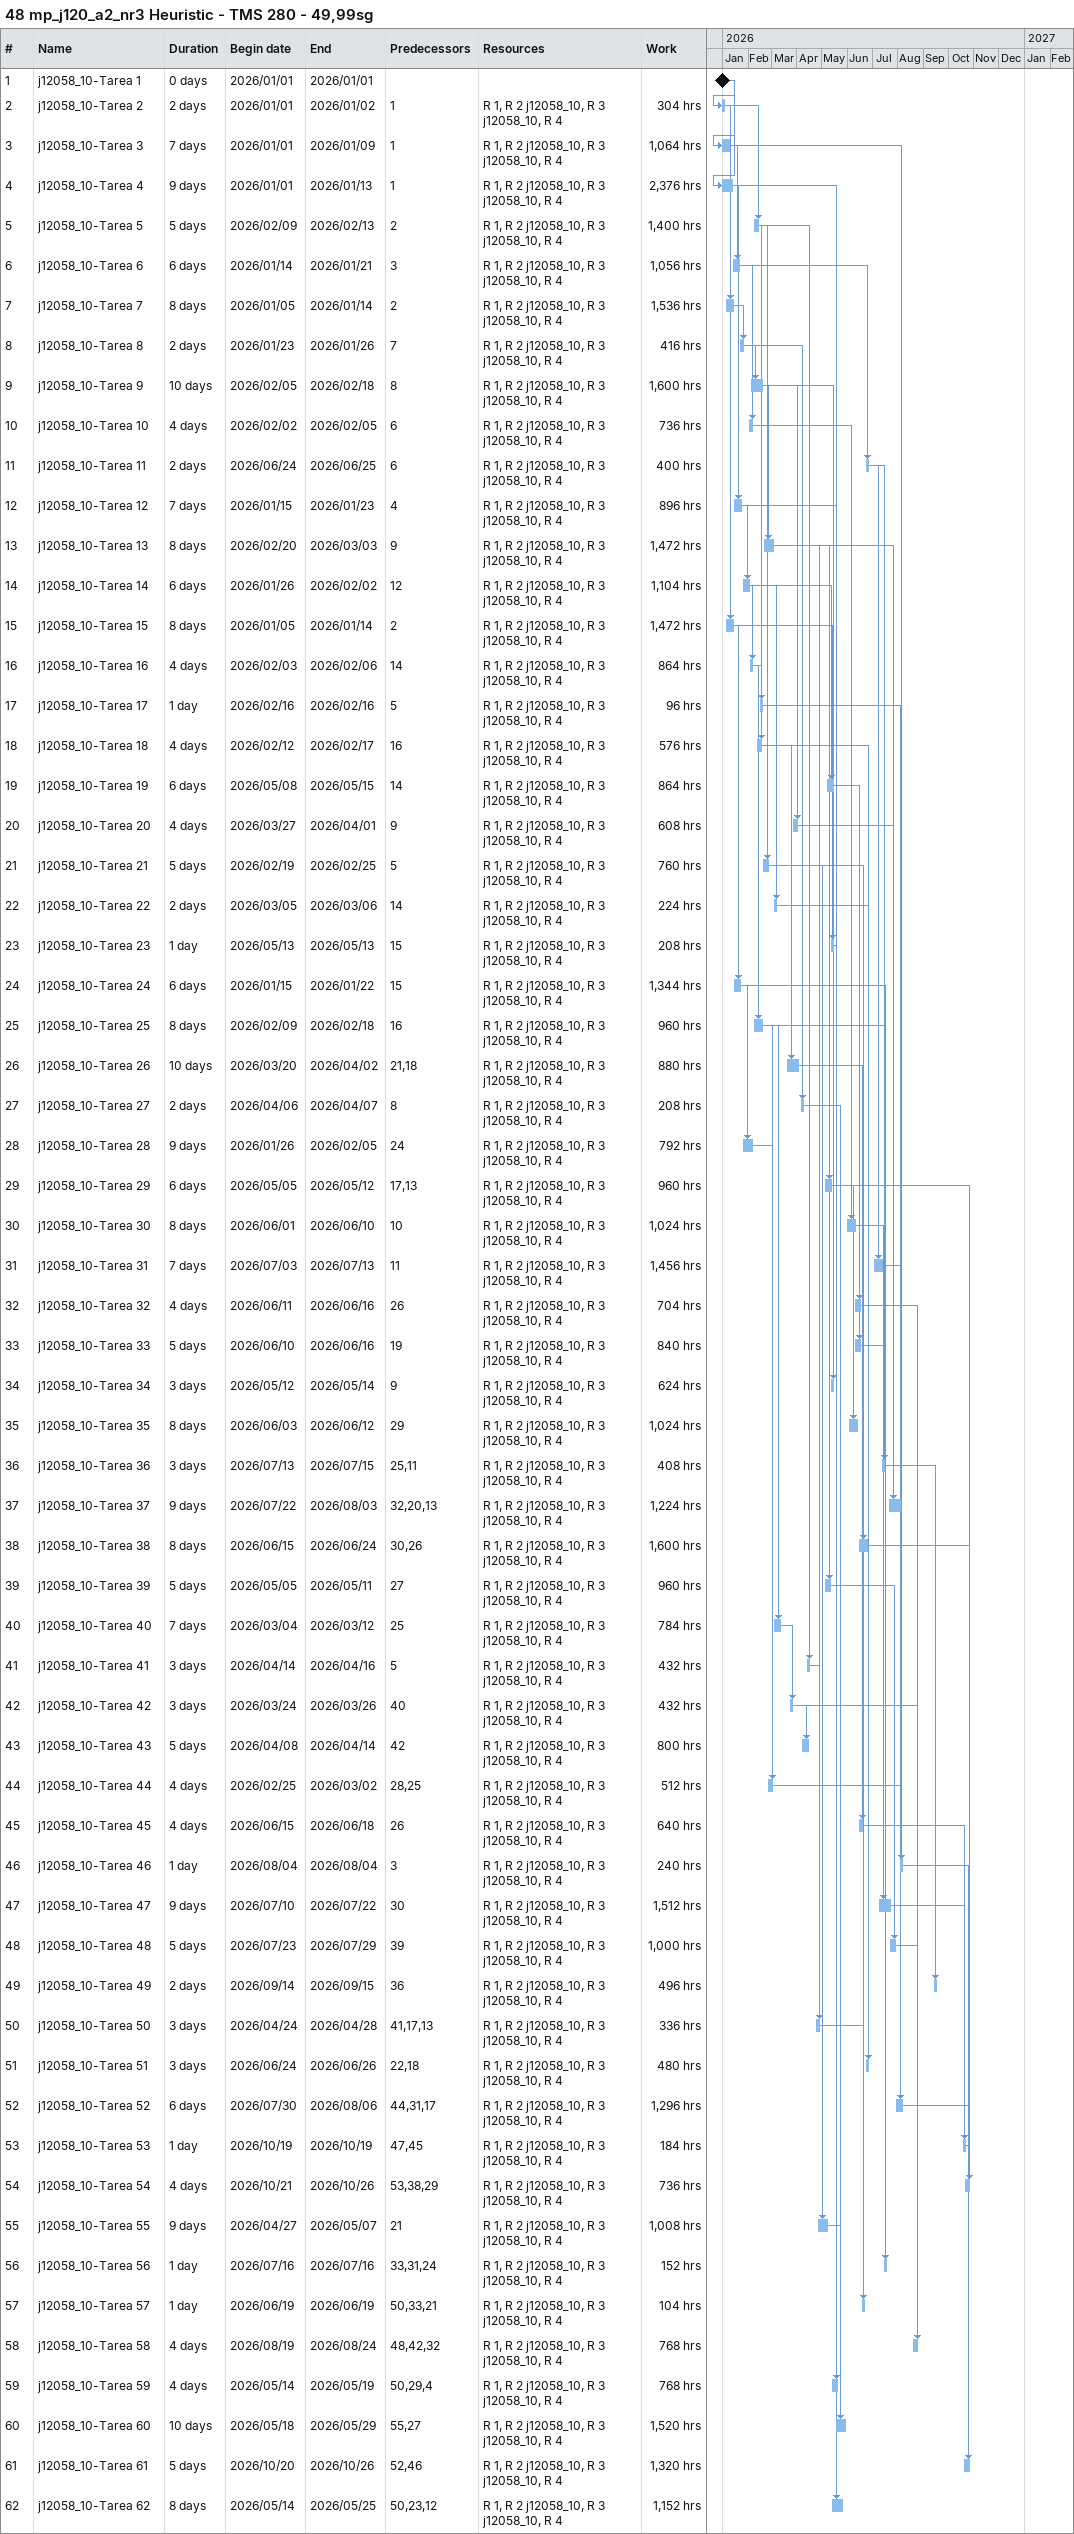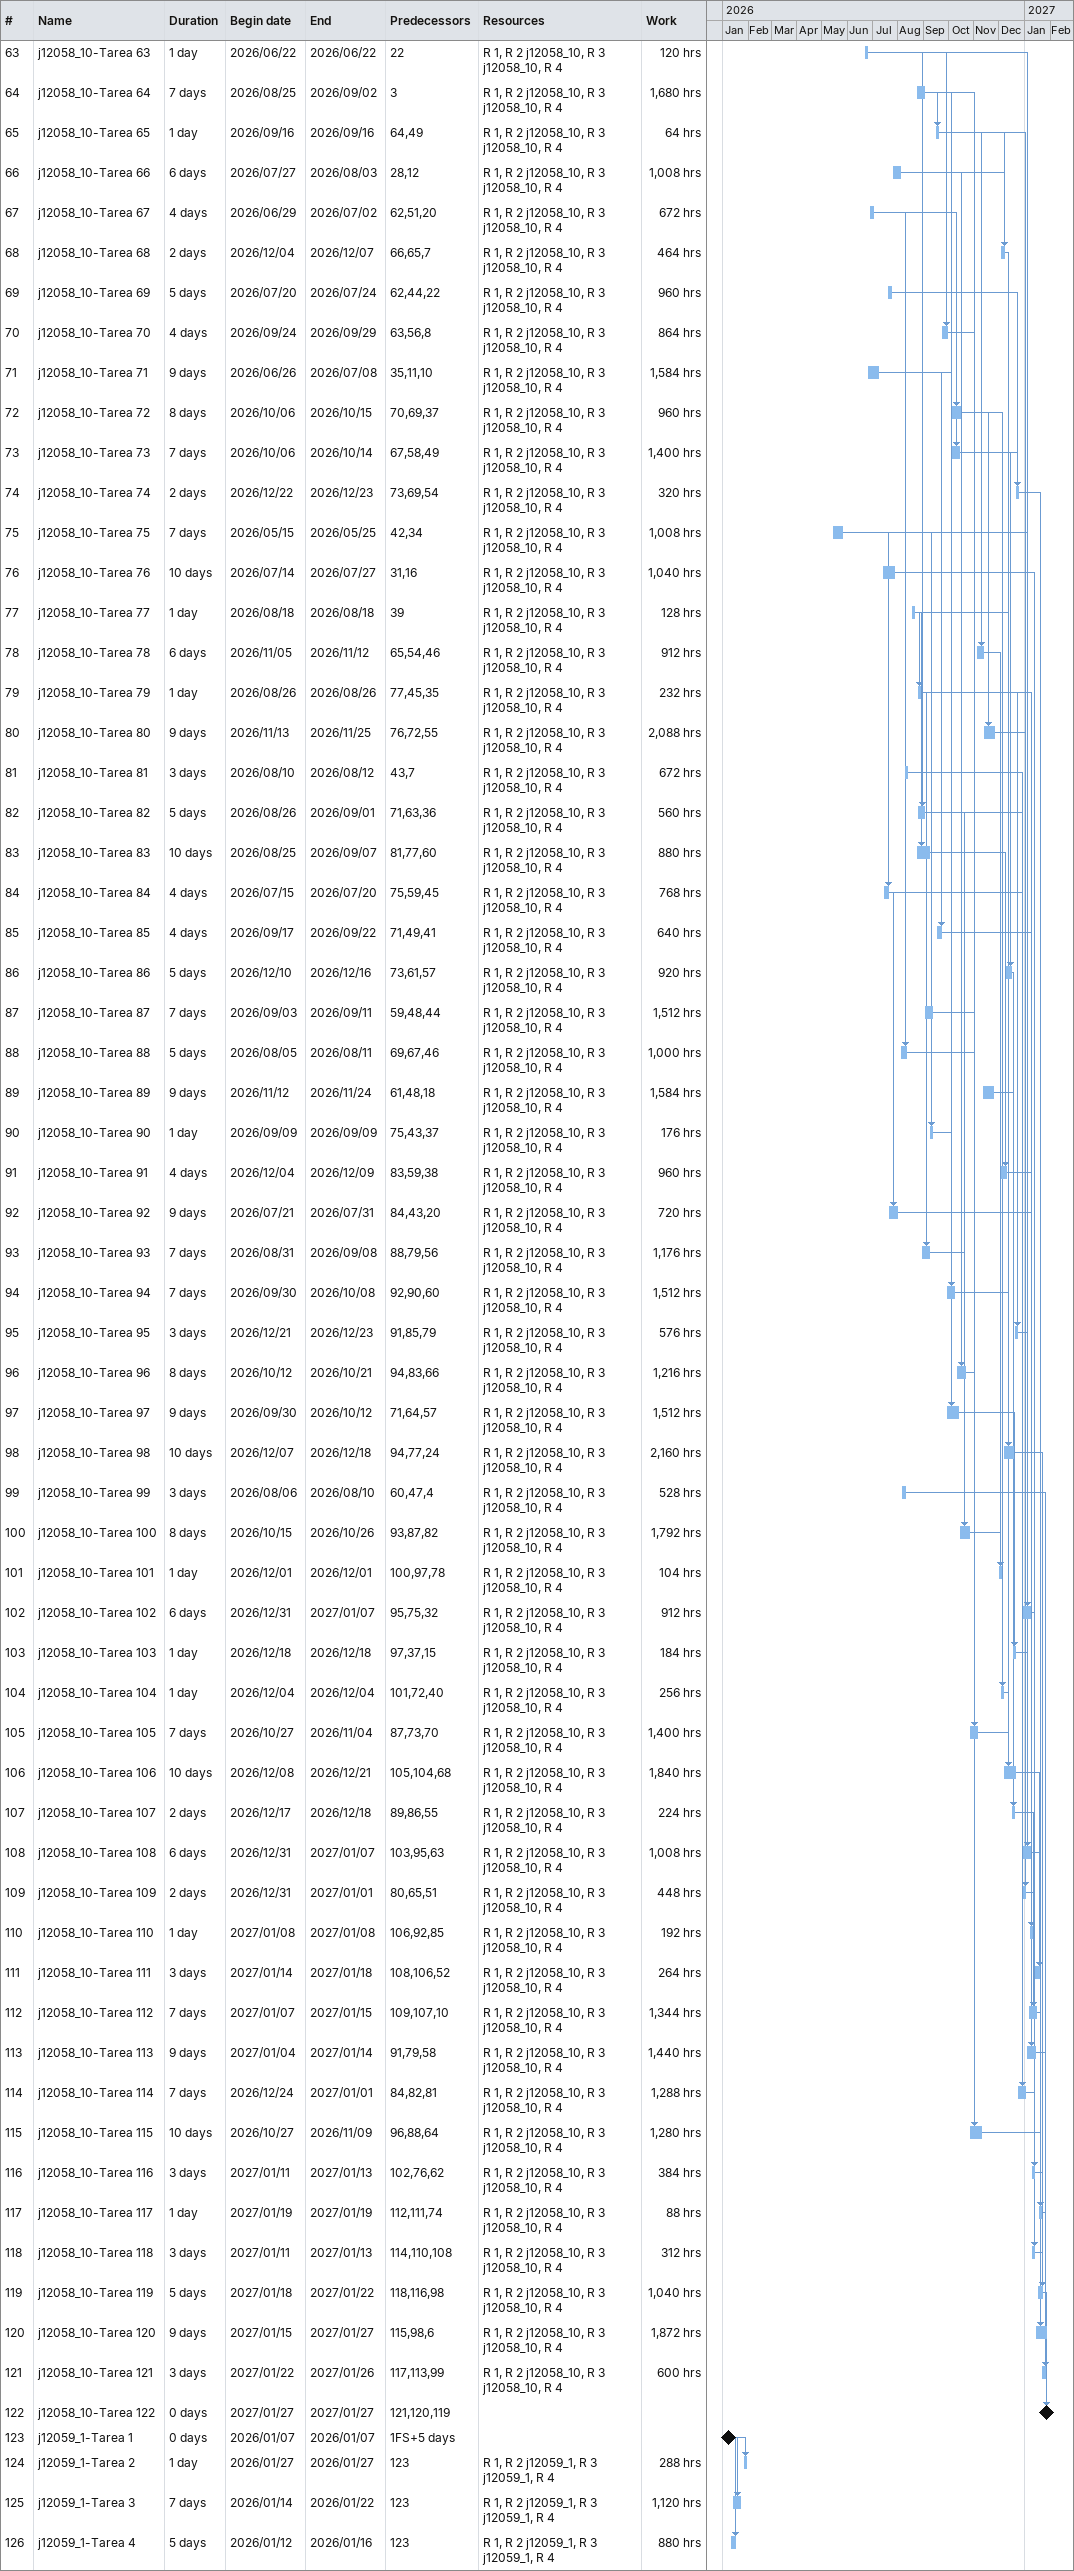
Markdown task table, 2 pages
48 mp_j120_a2_nr3 Heuristic - TMS 280 - 49,99sg

| ID | Task | Duration | Start | Finish | Predecessors | Resources | Work (h) |
|---|---|---|---|---|---|---|---|
| 1 | j12058_10-Tarea 1 | 0d | 2026-01-01 | 2026-01-01 |  |  |  |
| 2 | j12058_10-Tarea 2 | 2d | 2026-01-01 | 2026-01-02 | 1 | R 1, R 2 j12058_10, R 3 j12058_10, R 4 | 304 |
| 3 | j12058_10-Tarea 3 | 7d | 2026-01-01 | 2026-01-09 | 1 | R 1, R 2 j12058_10, R 3 j12058_10, R 4 | 1064 |
| 4 | j12058_10-Tarea 4 | 9d | 2026-01-01 | 2026-01-13 | 1 | R 1, R 2 j12058_10, R 3 j12058_10, R 4 | 2376 |
| 5 | j12058_10-Tarea 5 | 5d | 2026-02-09 | 2026-02-13 | 2 | R 1, R 2 j12058_10, R 3 j12058_10, R 4 | 1400 |
| 6 | j12058_10-Tarea 6 | 6d | 2026-01-14 | 2026-01-21 | 3 | R 1, R 2 j12058_10, R 3 j12058_10, R 4 | 1056 |
| 7 | j12058_10-Tarea 7 | 8d | 2026-01-05 | 2026-01-14 | 2 | R 1, R 2 j12058_10, R 3 j12058_10, R 4 | 1536 |
| 8 | j12058_10-Tarea 8 | 2d | 2026-01-23 | 2026-01-26 | 7 | R 1, R 2 j12058_10, R 3 j12058_10, R 4 | 416 |
| 9 | j12058_10-Tarea 9 | 10d | 2026-02-05 | 2026-02-18 | 8 | R 1, R 2 j12058_10, R 3 j12058_10, R 4 | 1600 |
| 10 | j12058_10-Tarea 10 | 4d | 2026-02-02 | 2026-02-05 | 6 | R 1, R 2 j12058_10, R 3 j12058_10, R 4 | 736 |
| 11 | j12058_10-Tarea 11 | 2d | 2026-06-24 | 2026-06-25 | 6 | R 1, R 2 j12058_10, R 3 j12058_10, R 4 | 400 |
| 12 | j12058_10-Tarea 12 | 7d | 2026-01-15 | 2026-01-23 | 4 | R 1, R 2 j12058_10, R 3 j12058_10, R 4 | 896 |
| 13 | j12058_10-Tarea 13 | 8d | 2026-02-20 | 2026-03-03 | 9 | R 1, R 2 j12058_10, R 3 j12058_10, R 4 | 1472 |
| 14 | j12058_10-Tarea 14 | 6d | 2026-01-26 | 2026-02-02 | 12 | R 1, R 2 j12058_10, R 3 j12058_10, R 4 | 1104 |
| 15 | j12058_10-Tarea 15 | 8d | 2026-01-05 | 2026-01-14 | 2 | R 1, R 2 j12058_10, R 3 j12058_10, R 4 | 1472 |
| 16 | j12058_10-Tarea 16 | 4d | 2026-02-03 | 2026-02-06 | 14 | R 1, R 2 j12058_10, R 3 j12058_10, R 4 | 864 |
| 17 | j12058_10-Tarea 17 | 1d | 2026-02-16 | 2026-02-16 | 5 | R 1, R 2 j12058_10, R 3 j12058_10, R 4 | 96 |
| 18 | j12058_10-Tarea 18 | 4d | 2026-02-12 | 2026-02-17 | 16 | R 1, R 2 j12058_10, R 3 j12058_10, R 4 | 576 |
| 19 | j12058_10-Tarea 19 | 6d | 2026-05-08 | 2026-05-15 | 14 | R 1, R 2 j12058_10, R 3 j12058_10, R 4 | 864 |
| 20 | j12058_10-Tarea 20 | 4d | 2026-03-27 | 2026-04-01 | 9 | R 1, R 2 j12058_10, R 3 j12058_10, R 4 | 608 |
| 21 | j12058_10-Tarea 21 | 5d | 2026-02-19 | 2026-02-25 | 5 | R 1, R 2 j12058_10, R 3 j12058_10, R 4 | 760 |
| 22 | j12058_10-Tarea 22 | 2d | 2026-03-05 | 2026-03-06 | 14 | R 1, R 2 j12058_10, R 3 j12058_10, R 4 | 224 |
| 23 | j12058_10-Tarea 23 | 1d | 2026-05-13 | 2026-05-13 | 15 | R 1, R 2 j12058_10, R 3 j12058_10, R 4 | 208 |
| 24 | j12058_10-Tarea 24 | 6d | 2026-01-15 | 2026-01-22 | 15 | R 1, R 2 j12058_10, R 3 j12058_10, R 4 | 1344 |
| 25 | j12058_10-Tarea 25 | 8d | 2026-02-09 | 2026-02-18 | 16 | R 1, R 2 j12058_10, R 3 j12058_10, R 4 | 960 |
| 26 | j12058_10-Tarea 26 | 10d | 2026-03-20 | 2026-04-02 | 21, 18 | R 1, R 2 j12058_10, R 3 j12058_10, R 4 | 880 |
| 27 | j12058_10-Tarea 27 | 2d | 2026-04-06 | 2026-04-07 | 8 | R 1, R 2 j12058_10, R 3 j12058_10, R 4 | 208 |
| 28 | j12058_10-Tarea 28 | 9d | 2026-01-26 | 2026-02-05 | 24 | R 1, R 2 j12058_10, R 3 j12058_10, R 4 | 792 |
| 29 | j12058_10-Tarea 29 | 6d | 2026-05-05 | 2026-05-12 | 17, 13 | R 1, R 2 j12058_10, R 3 j12058_10, R 4 | 960 |
| 30 | j12058_10-Tarea 30 | 8d | 2026-06-01 | 2026-06-10 | 10 | R 1, R 2 j12058_10, R 3 j12058_10, R 4 | 1024 |
| 31 | j12058_10-Tarea 31 | 7d | 2026-07-03 | 2026-07-13 | 11 | R 1, R 2 j12058_10, R 3 j12058_10, R 4 | 1456 |
| 32 | j12058_10-Tarea 32 | 4d | 2026-06-11 | 2026-06-16 | 26 | R 1, R 2 j12058_10, R 3 j12058_10, R 4 | 704 |
| 33 | j12058_10-Tarea 33 | 5d | 2026-06-10 | 2026-06-16 | 19 | R 1, R 2 j12058_10, R 3 j12058_10, R 4 | 840 |
| 34 | j12058_10-Tarea 34 | 3d | 2026-05-12 | 2026-05-14 | 9 | R 1, R 2 j12058_10, R 3 j12058_10, R 4 | 624 |
| 35 | j12058_10-Tarea 35 | 8d | 2026-06-03 | 2026-06-12 | 29 | R 1, R 2 j12058_10, R 3 j12058_10, R 4 | 1024 |
| 36 | j12058_10-Tarea 36 | 3d | 2026-07-13 | 2026-07-15 | 25, 11 | R 1, R 2 j12058_10, R 3 j12058_10, R 4 | 408 |
| 37 | j12058_10-Tarea 37 | 9d | 2026-07-22 | 2026-08-03 | 32, 20, 13 | R 1, R 2 j12058_10, R 3 j12058_10, R 4 | 1224 |
| 38 | j12058_10-Tarea 38 | 8d | 2026-06-15 | 2026-06-24 | 30, 26 | R 1, R 2 j12058_10, R 3 j12058_10, R 4 | 1600 |
| 39 | j12058_10-Tarea 39 | 5d | 2026-05-05 | 2026-05-11 | 27 | R 1, R 2 j12058_10, R 3 j12058_10, R 4 | 960 |
| 40 | j12058_10-Tarea 40 | 7d | 2026-03-04 | 2026-03-12 | 25 | R 1, R 2 j12058_10, R 3 j12058_10, R 4 | 784 |
| 41 | j12058_10-Tarea 41 | 3d | 2026-04-14 | 2026-04-16 | 5 | R 1, R 2 j12058_10, R 3 j12058_10, R 4 | 432 |
| 42 | j12058_10-Tarea 42 | 3d | 2026-03-24 | 2026-03-26 | 40 | R 1, R 2 j12058_10, R 3 j12058_10, R 4 | 432 |
| 43 | j12058_10-Tarea 43 | 5d | 2026-04-08 | 2026-04-14 | 42 | R 1, R 2 j12058_10, R 3 j12058_10, R 4 | 800 |
| 44 | j12058_10-Tarea 44 | 4d | 2026-02-25 | 2026-03-02 | 28, 25 | R 1, R 2 j12058_10, R 3 j12058_10, R 4 | 512 |
| 45 | j12058_10-Tarea 45 | 4d | 2026-06-15 | 2026-06-18 | 26 | R 1, R 2 j12058_10, R 3 j12058_10, R 4 | 640 |
| 46 | j12058_10-Tarea 46 | 1d | 2026-08-04 | 2026-08-04 | 3 | R 1, R 2 j12058_10, R 3 j12058_10, R 4 | 240 |
| 47 | j12058_10-Tarea 47 | 9d | 2026-07-10 | 2026-07-22 | 30 | R 1, R 2 j12058_10, R 3 j12058_10, R 4 | 1512 |
| 48 | j12058_10-Tarea 48 | 5d | 2026-07-23 | 2026-07-29 | 39 | R 1, R 2 j12058_10, R 3 j12058_10, R 4 | 1000 |
| 49 | j12058_10-Tarea 49 | 2d | 2026-09-14 | 2026-09-15 | 36 | R 1, R 2 j12058_10, R 3 j12058_10, R 4 | 496 |
| 50 | j12058_10-Tarea 50 | 3d | 2026-04-24 | 2026-04-28 | 41, 17, 13 | R 1, R 2 j12058_10, R 3 j12058_10, R 4 | 336 |
| 51 | j12058_10-Tarea 51 | 3d | 2026-06-24 | 2026-06-26 | 22, 18 | R 1, R 2 j12058_10, R 3 j12058_10, R 4 | 480 |
| 52 | j12058_10-Tarea 52 | 6d | 2026-07-30 | 2026-08-06 | 44, 31, 17 | R 1, R 2 j12058_10, R 3 j12058_10, R 4 | 1296 |
| 53 | j12058_10-Tarea 53 | 1d | 2026-10-19 | 2026-10-19 | 47, 45 | R 1, R 2 j12058_10, R 3 j12058_10, R 4 | 184 |
| 54 | j12058_10-Tarea 54 | 4d | 2026-10-21 | 2026-10-26 | 53, 38, 29 | R 1, R 2 j12058_10, R 3 j12058_10, R 4 | 736 |
| 55 | j12058_10-Tarea 55 | 9d | 2026-04-27 | 2026-05-07 | 21 | R 1, R 2 j12058_10, R 3 j12058_10, R 4 | 1008 |
| 56 | j12058_10-Tarea 56 | 1d | 2026-07-16 | 2026-07-16 | 33, 31, 24 | R 1, R 2 j12058_10, R 3 j12058_10, R 4 | 152 |
| 57 | j12058_10-Tarea 57 | 1d | 2026-06-19 | 2026-06-19 | 50, 33, 21 | R 1, R 2 j12058_10, R 3 j12058_10, R 4 | 104 |
| 58 | j12058_10-Tarea 58 | 4d | 2026-08-19 | 2026-08-24 | 48, 42, 32 | R 1, R 2 j12058_10, R 3 j12058_10, R 4 | 768 |
| 59 | j12058_10-Tarea 59 | 4d | 2026-05-14 | 2026-05-19 | 50, 29, 4 | R 1, R 2 j12058_10, R 3 j12058_10, R 4 | 768 |
| 60 | j12058_10-Tarea 60 | 10d | 2026-05-18 | 2026-05-29 | 55, 27 | R 1, R 2 j12058_10, R 3 j12058_10, R 4 | 1520 |
| 61 | j12058_10-Tarea 61 | 5d | 2026-10-20 | 2026-10-26 | 52, 46 | R 1, R 2 j12058_10, R 3 j12058_10, R 4 | 1320 |
| 62 | j12058_10-Tarea 62 | 8d | 2026-05-14 | 2026-05-25 | 50, 23, 12 | R 1, R 2 j12058_10, R 3 j12058_10, R 4 | 1152 |
| 63 | j12058_10-Tarea 63 | 1d | 2026-06-22 | 2026-06-22 | 22 | R 1, R 2 j12058_10, R 3 j12058_10, R 4 | 120 |
| 64 | j12058_10-Tarea 64 | 7d | 2026-08-25 | 2026-09-02 | 3 | R 1, R 2 j12058_10, R 3 j12058_10, R 4 | 1680 |
| 65 | j12058_10-Tarea 65 | 1d | 2026-09-16 | 2026-09-16 | 64, 49 | R 1, R 2 j12058_10, R 3 j12058_10, R 4 | 64 |
| 66 | j12058_10-Tarea 66 | 6d | 2026-07-27 | 2026-08-03 | 28, 12 | R 1, R 2 j12058_10, R 3 j12058_10, R 4 | 1008 |
| 67 | j12058_10-Tarea 67 | 4d | 2026-06-29 | 2026-07-02 | 62, 51, 20 | R 1, R 2 j12058_10, R 3 j12058_10, R 4 | 672 |
| 68 | j12058_10-Tarea 68 | 2d | 2026-12-04 | 2026-12-07 | 66, 65, 7 | R 1, R 2 j12058_10, R 3 j12058_10, R 4 | 464 |
| 69 | j12058_10-Tarea 69 | 5d | 2026-07-20 | 2026-07-24 | 62, 44, 22 | R 1, R 2 j12058_10, R 3 j12058_10, R 4 | 960 |
| 70 | j12058_10-Tarea 70 | 4d | 2026-09-24 | 2026-09-29 | 63, 56, 8 | R 1, R 2 j12058_10, R 3 j12058_10, R 4 | 864 |
| 71 | j12058_10-Tarea 71 | 9d | 2026-06-26 | 2026-07-08 | 35, 11, 10 | R 1, R 2 j12058_10, R 3 j12058_10, R 4 | 1584 |
| 72 | j12058_10-Tarea 72 | 8d | 2026-10-06 | 2026-10-15 | 70, 69, 37 | R 1, R 2 j12058_10, R 3 j12058_10, R 4 | 960 |
| 73 | j12058_10-Tarea 73 | 7d | 2026-10-06 | 2026-10-14 | 67, 58, 49 | R 1, R 2 j12058_10, R 3 j12058_10, R 4 | 1400 |
| 74 | j12058_10-Tarea 74 | 2d | 2026-12-22 | 2026-12-23 | 73, 69, 54 | R 1, R 2 j12058_10, R 3 j12058_10, R 4 | 320 |
| 75 | j12058_10-Tarea 75 | 7d | 2026-05-15 | 2026-05-25 | 42, 34 | R 1, R 2 j12058_10, R 3 j12058_10, R 4 | 1008 |
| 76 | j12058_10-Tarea 76 | 10d | 2026-07-14 | 2026-07-27 | 31, 16 | R 1, R 2 j12058_10, R 3 j12058_10, R 4 | 1040 |
| 77 | j12058_10-Tarea 77 | 1d | 2026-08-18 | 2026-08-18 | 39 | R 1, R 2 j12058_10, R 3 j12058_10, R 4 | 128 |
| 78 | j12058_10-Tarea 78 | 6d | 2026-11-05 | 2026-11-12 | 65, 54, 46 | R 1, R 2 j12058_10, R 3 j12058_10, R 4 | 912 |
| 79 | j12058_10-Tarea 79 | 1d | 2026-08-26 | 2026-08-26 | 77, 45, 35 | R 1, R 2 j12058_10, R 3 j12058_10, R 4 | 232 |
| 80 | j12058_10-Tarea 80 | 9d | 2026-11-13 | 2026-11-25 | 76, 72, 55 | R 1, R 2 j12058_10, R 3 j12058_10, R 4 | 2088 |
| 81 | j12058_10-Tarea 81 | 3d | 2026-08-10 | 2026-08-12 | 43, 7 | R 1, R 2 j12058_10, R 3 j12058_10, R 4 | 672 |
| 82 | j12058_10-Tarea 82 | 5d | 2026-08-26 | 2026-09-01 | 71, 63, 36 | R 1, R 2 j12058_10, R 3 j12058_10, R 4 | 560 |
| 83 | j12058_10-Tarea 83 | 10d | 2026-08-25 | 2026-09-07 | 81, 77, 60 | R 1, R 2 j12058_10, R 3 j12058_10, R 4 | 880 |
| 84 | j12058_10-Tarea 84 | 4d | 2026-07-15 | 2026-07-20 | 75, 59, 45 | R 1, R 2 j12058_10, R 3 j12058_10, R 4 | 768 |
| 85 | j12058_10-Tarea 85 | 4d | 2026-09-17 | 2026-09-22 | 71, 49, 41 | R 1, R 2 j12058_10, R 3 j12058_10, R 4 | 640 |
| 86 | j12058_10-Tarea 86 | 5d | 2026-12-10 | 2026-12-16 | 73, 61, 57 | R 1, R 2 j12058_10, R 3 j12058_10, R 4 | 920 |
| 87 | j12058_10-Tarea 87 | 7d | 2026-09-03 | 2026-09-11 | 59, 48, 44 | R 1, R 2 j12058_10, R 3 j12058_10, R 4 | 1512 |
| 88 | j12058_10-Tarea 88 | 5d | 2026-08-05 | 2026-08-11 | 69, 67, 46 | R 1, R 2 j12058_10, R 3 j12058_10, R 4 | 1000 |
| 89 | j12058_10-Tarea 89 | 9d | 2026-11-12 | 2026-11-24 | 61, 48, 18 | R 1, R 2 j12058_10, R 3 j12058_10, R 4 | 1584 |
| 90 | j12058_10-Tarea 90 | 1d | 2026-09-09 | 2026-09-09 | 75, 43, 37 | R 1, R 2 j12058_10, R 3 j12058_10, R 4 | 176 |
| 91 | j12058_10-Tarea 91 | 4d | 2026-12-04 | 2026-12-09 | 83, 59, 38 | R 1, R 2 j12058_10, R 3 j12058_10, R 4 | 960 |
| 92 | j12058_10-Tarea 92 | 9d | 2026-07-21 | 2026-07-31 | 84, 43, 20 | R 1, R 2 j12058_10, R 3 j12058_10, R 4 | 720 |
| 93 | j12058_10-Tarea 93 | 7d | 2026-08-31 | 2026-09-08 | 88, 79, 56 | R 1, R 2 j12058_10, R 3 j12058_10, R 4 | 1176 |
| 94 | j12058_10-Tarea 94 | 7d | 2026-09-30 | 2026-10-08 | 92, 90, 60 | R 1, R 2 j12058_10, R 3 j12058_10, R 4 | 1512 |
| 95 | j12058_10-Tarea 95 | 3d | 2026-12-21 | 2026-12-23 | 91, 85, 79 | R 1, R 2 j12058_10, R 3 j12058_10, R 4 | 576 |
| 96 | j12058_10-Tarea 96 | 8d | 2026-10-12 | 2026-10-21 | 94, 83, 66 | R 1, R 2 j12058_10, R 3 j12058_10, R 4 | 1216 |
| 97 | j12058_10-Tarea 97 | 9d | 2026-09-30 | 2026-10-12 | 71, 64, 57 | R 1, R 2 j12058_10, R 3 j12058_10, R 4 | 1512 |
| 98 | j12058_10-Tarea 98 | 10d | 2026-12-07 | 2026-12-18 | 94, 77, 24 | R 1, R 2 j12058_10, R 3 j12058_10, R 4 | 2160 |
| 99 | j12058_10-Tarea 99 | 3d | 2026-08-06 | 2026-08-10 | 60, 47, 4 | R 1, R 2 j12058_10, R 3 j12058_10, R 4 | 528 |
| 100 | j12058_10-Tarea 100 | 8d | 2026-10-15 | 2026-10-26 | 93, 87, 82 | R 1, R 2 j12058_10, R 3 j12058_10, R 4 | 1792 |
| 101 | j12058_10-Tarea 101 | 1d | 2026-12-01 | 2026-12-01 | 100, 97, 78 | R 1, R 2 j12058_10, R 3 j12058_10, R 4 | 104 |
| 102 | j12058_10-Tarea 102 | 6d | 2026-12-31 | 2027-01-07 | 95, 75, 32 | R 1, R 2 j12058_10, R 3 j12058_10, R 4 | 912 |
| 103 | j12058_10-Tarea 103 | 1d | 2026-12-18 | 2026-12-18 | 97, 37, 15 | R 1, R 2 j12058_10, R 3 j12058_10, R 4 | 184 |
| 104 | j12058_10-Tarea 104 | 1d | 2026-12-04 | 2026-12-04 | 101, 72, 40 | R 1, R 2 j12058_10, R 3 j12058_10, R 4 | 256 |
| 105 | j12058_10-Tarea 105 | 7d | 2026-10-27 | 2026-11-04 | 87, 73, 70 | R 1, R 2 j12058_10, R 3 j12058_10, R 4 | 1400 |
| 106 | j12058_10-Tarea 106 | 10d | 2026-12-08 | 2026-12-21 | 105, 104, 68 | R 1, R 2 j12058_10, R 3 j12058_10, R 4 | 1840 |
| 107 | j12058_10-Tarea 107 | 2d | 2026-12-17 | 2026-12-18 | 89, 86, 55 | R 1, R 2 j12058_10, R 3 j12058_10, R 4 | 224 |
| 108 | j12058_10-Tarea 108 | 6d | 2026-12-31 | 2027-01-07 | 103, 95, 63 | R 1, R 2 j12058_10, R 3 j12058_10, R 4 | 1008 |
| 109 | j12058_10-Tarea 109 | 2d | 2026-12-31 | 2027-01-01 | 80, 65, 51 | R 1, R 2 j12058_10, R 3 j12058_10, R 4 | 448 |
| 110 | j12058_10-Tarea 110 | 1d | 2027-01-08 | 2027-01-08 | 106, 92, 85 | R 1, R 2 j12058_10, R 3 j12058_10, R 4 | 192 |
| 111 | j12058_10-Tarea 111 | 3d | 2027-01-14 | 2027-01-18 | 108, 106, 52 | R 1, R 2 j12058_10, R 3 j12058_10, R 4 | 264 |
| 112 | j12058_10-Tarea 112 | 7d | 2027-01-07 | 2027-01-15 | 109, 107, 10 | R 1, R 2 j12058_10, R 3 j12058_10, R 4 | 1344 |
| 113 | j12058_10-Tarea 113 | 9d | 2027-01-04 | 2027-01-14 | 91, 79, 58 | R 1, R 2 j12058_10, R 3 j12058_10, R 4 | 1440 |
| 114 | j12058_10-Tarea 114 | 7d | 2026-12-24 | 2027-01-01 | 84, 82, 81 | R 1, R 2 j12058_10, R 3 j12058_10, R 4 | 1288 |
| 115 | j12058_10-Tarea 115 | 10d | 2026-10-27 | 2026-11-09 | 96, 88, 64 | R 1, R 2 j12058_10, R 3 j12058_10, R 4 | 1280 |
| 116 | j12058_10-Tarea 116 | 3d | 2027-01-11 | 2027-01-13 | 102, 76, 62 | R 1, R 2 j12058_10, R 3 j12058_10, R 4 | 384 |
| 117 | j12058_10-Tarea 117 | 1d | 2027-01-19 | 2027-01-19 | 112, 111, 74 | R 1, R 2 j12058_10, R 3 j12058_10, R 4 | 88 |
| 118 | j12058_10-Tarea 118 | 3d | 2027-01-11 | 2027-01-13 | 114, 110, 108 | R 1, R 2 j12058_10, R 3 j12058_10, R 4 | 312 |
| 119 | j12058_10-Tarea 119 | 5d | 2027-01-18 | 2027-01-22 | 118, 116, 98 | R 1, R 2 j12058_10, R 3 j12058_10, R 4 | 1040 |
| 120 | j12058_10-Tarea 120 | 9d | 2027-01-15 | 2027-01-27 | 115, 98, 6 | R 1, R 2 j12058_10, R 3 j12058_10, R 4 | 1872 |
| 121 | j12058_10-Tarea 121 | 3d | 2027-01-22 | 2027-01-26 | 117, 113, 99 | R 1, R 2 j12058_10, R 3 j12058_10, R 4 | 600 |
| 122 | j12058_10-Tarea 122 | 0d | 2027-01-27 | 2027-01-27 | 121, 120, 119 |  |  |
| 123 | j12059_1-Tarea 1 | 0d | 2026-01-07 | 2026-01-07 | 1FS+5d |  |  |
| 124 | j12059_1-Tarea 2 | 1d | 2026-01-27 | 2026-01-27 | 123 | R 1, R 2 j12059_1, R 3 j12059_1, R 4 | 288 |
| 125 | j12059_1-Tarea 3 | 7d | 2026-01-14 | 2026-01-22 | 123 | R 1, R 2 j12059_1, R 3 j12059_1, R 4 | 1120 |
| 126 | j12059_1-Tarea 4 | 5d | 2026-01-12 | 2026-01-16 | 123 | R 1, R 2 j12059_1, R 3 j12059_1, R 4 | 880 |
